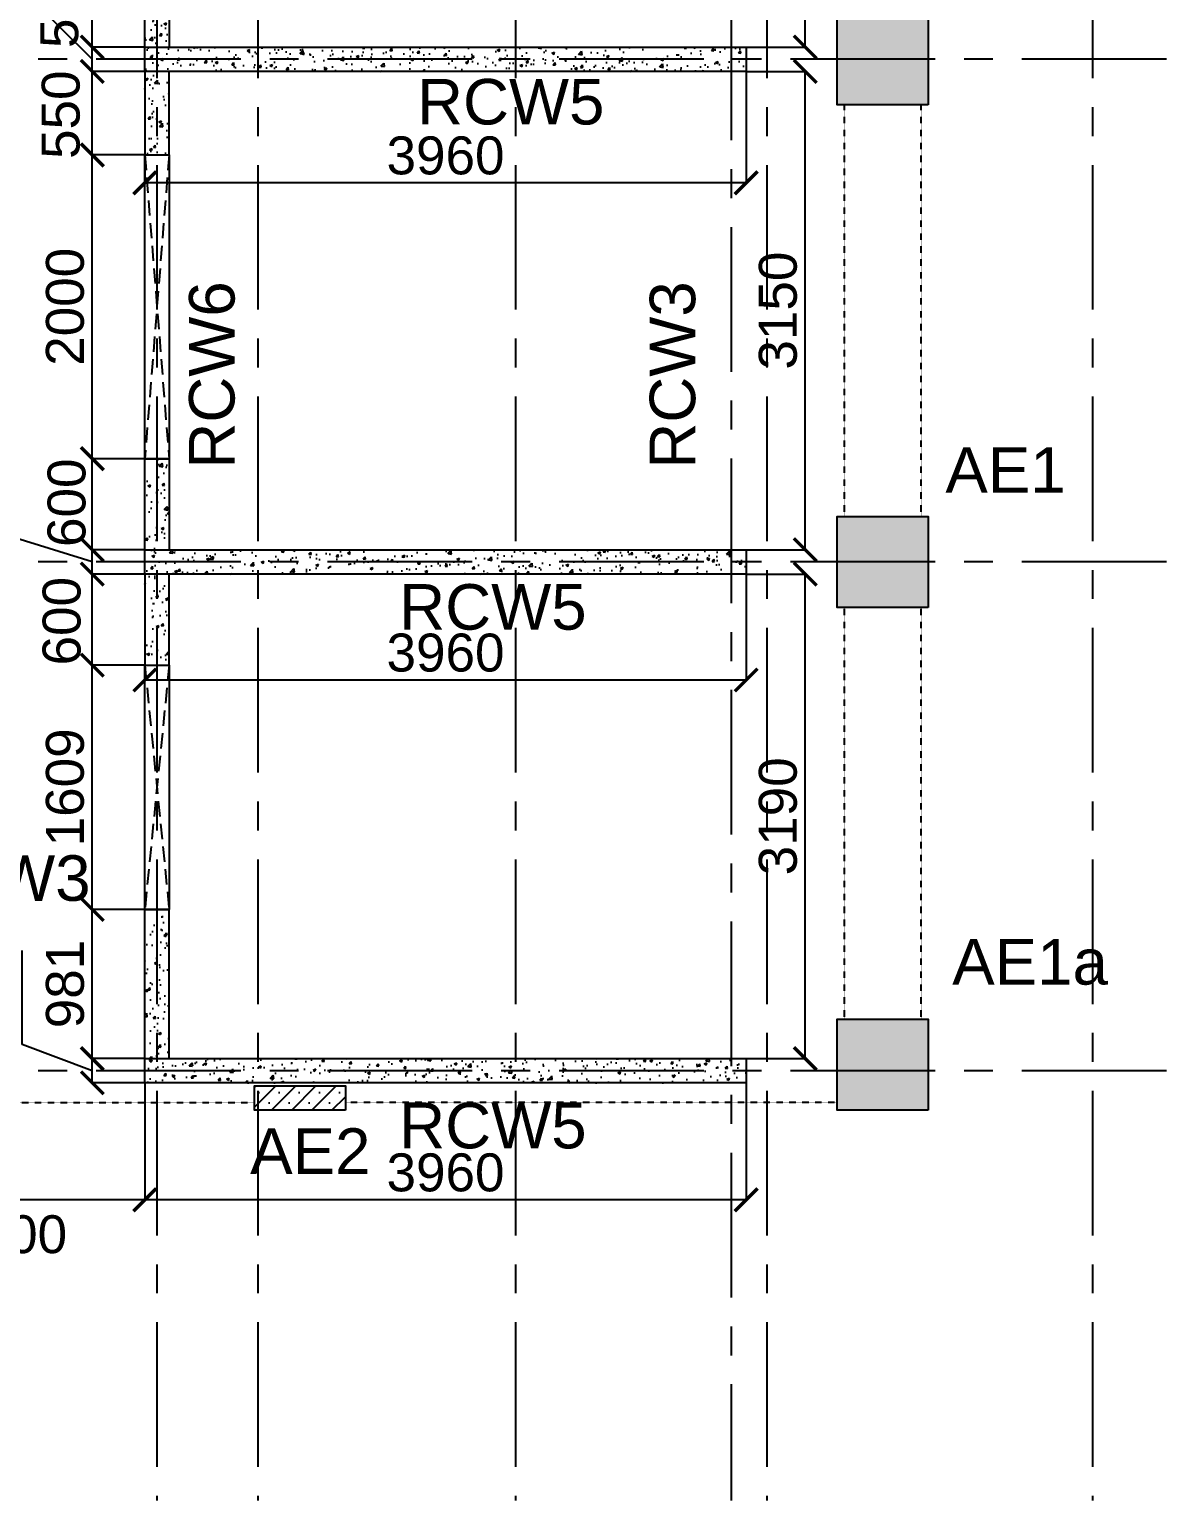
# Model space of a CAD drawing. Header units: inches. Extents: x 207135 to 337634, y -175669 to -89669.
# Drawn here: x 293026 to 300514, y -126523 to -116836 of the extents above; entities that cross this region are included whole.
import ezdxf

# ---------------------------------------------------------------- set-up
doc = ezdxf.new("R2010")
doc.units = ezdxf.units.IN
doc.header["$MEASUREMENT"] = 0
for name, pattern in [('CENTER', [50.8, 31.75, -6.35, 6.35, -6.35]), ('DASHED2', [9.525, 6.35, -3.175]), ('Hidden', [3, 2, -1])]:
    doc.linetypes.add(name, pattern=pattern)
for name, color, linetype in [('160 R.C. WALL HAT', 8, 'Continuous'), ('160 R.C.WALL', 6, 'Continuous'), ('160 WALL  OPENING LINE', 1, 'Continuous'), ('160 WALL OPEING', 1, 'Continuous'), ('AR-Column', 40, 'Continuous'), ('AR-Hidden', 251, 'DASHED2'), ('DIM', 251, 'Continuous'), ('GRID', 8, 'CENTER'), ('NON S.WALL HATCH', 8, 'Continuous'), ('SHEAR WALL', 6, 'Continuous'), ('SHEAR WALL NAME', 3, 'Continuous'), ('TEXT-1', 3, 'Continuous')]:
    doc.layers.add(name, color=color, linetype=linetype)
doc.styles.add('T200', font='sanss___.ttf', dxfattribs={"height": 250})
doc.styles.add('T300', font='sanss___.ttf', dxfattribs={"height": 350})
doc.dimstyles.new('T 200', dxfattribs={"dimtxt": 250, "dimasz": 150, "dimexe": 1, "dimexo": 0, "dimgap": 50, "dimtad": 1, "dimdec": 0, "dimdsep": 46, "dimtxsty": 'T200', "dimblk": 'ARCHTICK', "dimcen": 2.5, "dimdle": 1, "dimclrd": 5, "dimclre": 253, "dimclrt": 1, "dimadec": 0, "dimazin": 0, "dimtfac": 1, "dimtdec": 0, "dimtmove": 2, "dimatfit": 3, "dimfxl": 0, "dimarcsym": 0})
pattern_1 = [(45, (-132245.64, 74440.45), (-66.29126, 66.29126), []), (45, (-132179.35, 74440.45), (-66.29126, 66.29126), [0, -93.75])]
pattern_2 = [(50, (2124542.95, 287067.85), (179.315046, -15.688034), [18.75, -206.25]), (355, (2124542.95, 287067.85), (-34.687833, 188.048033), [15, -165]), (100.451444, (2124557.9, 287066.54), (144.627212, 172.359998), [15.935048, -175.285528]), (46.1842, (2124542.95, 287117.85), (266.810333, -41.37982), [28.125, -309.375]), (96.635635, (2124565.19, 287114.4), (233.665486, 243.52965), [23.902586, -262.92844]), (351.184164, (2124542.95, 287117.85), (233.665486, 243.52965), [22.5, -247.5]), (21, (2124567.95, 287105.35), (149.226763, -100.654723), [18.75, -206.25]), (326, (2124567.95, 287105.35), (60.828833, 181.287511), [15, -165]), (71.451445, (2124580.39, 287096.96), (210.055594, 80.632788), [15.935047, -175.285528]), (37.5, (2124542.95, 287067.85), (3.0399638, 83.2234635), [0, -163, 0, -167.5, 0, -165.625]), (7.5, (2124542.95, 287067.85), (65.7673844, 98.602928), [0, -95.5, 0, -159.25, 0, -63.125]), (327.5, (2124487.2, 287067.85), (133.455609, -5.638718), [0, -62.5, 0, -195, 0, -258.75]), (317.5, (2124462.2, 287067.85), (145.796542, 25.0262456), [0, -81.25, 0, -129.5, 0, -183.75])]

# ---------------------------------------------------------------- blocks, each defined once
blk = doc.blocks.new('_ARCHTICK')
at = {"color": 0, "linetype": 'ByBlock', "const_width": 0.15}
blk.add_lwpolyline([(-0.5, -0.5), (0.5, 0.5)], dxfattribs=at)
blk = doc.blocks.new('*D492')
at = {"layer": 'Defpoints', "color": 0}
for p in [(297746, -120422.5, 14.7), (298134.8, -120422.5), (297746, -123612.5, 14.7)]:
    blk.add_point(p, dxfattribs=at)
at = {"layer": 'DIM', "color": 253, "lineweight": -2}
for p, q in [((297746, -120422.5), (298135.8, -120422.5)), ((297746, -123612.5), (298135.8, -123612.5))]:
    blk.add_line(p, q, dxfattribs=at)
at = {"layer": 'DIM', "color": 5, "lineweight": -2}
blk.add_line((298134.8, -123613.5), (298134.8, -120421.5), dxfattribs=at)
at = {"layer": 'DIM', "color": 5, "lineweight": -2, "xscale": 150, "yscale": 150, "zscale": 150}
for p, rotation in [((298134.8, -120422.5), 90), ((298134.8, -123612.5), 270)]:
    blk.add_blockref('_ARCHTICK', p, dxfattribs=dict(at, rotation=rotation))
at = {"layer": 'DIM', "color": 1, "insert": (297955.8, -122017.5), "char_height": 250, "attachment_point": 5, "rotation": 90, "style": 'T200'}
blk.add_mtext('3190', dxfattribs=at)
blk = doc.blocks.new('*D493')
at = {"layer": 'Defpoints', "color": 0}
for p in [(297746, -117112.5, 14.7), (298134.8, -117112.5), (297746, -120262.5, 14.7)]:
    blk.add_point(p, dxfattribs=at)
at = {"layer": 'DIM', "color": 253, "lineweight": -2}
for p, q in [((297746, -117112.5), (298135.8, -117112.5)), ((297746, -120262.5), (298135.8, -120262.5))]:
    blk.add_line(p, q, dxfattribs=at)
at = {"layer": 'DIM', "color": 5, "lineweight": -2}
blk.add_line((298134.8, -120263.5), (298134.8, -117111.5), dxfattribs=at)
at = {"layer": 'DIM', "color": 5, "lineweight": -2, "xscale": 150, "yscale": 150, "zscale": 150}
for p, rotation in [((298134.8, -117112.5), 90), ((298134.8, -120262.5), 270)]:
    blk.add_blockref('_ARCHTICK', p, dxfattribs=dict(at, rotation=rotation))
at = {"layer": 'DIM', "color": 1, "insert": (297955.8, -118687.5), "char_height": 250, "attachment_point": 5, "rotation": 90, "style": 'T200'}
blk.add_mtext('3150', dxfattribs=at)
blk = doc.blocks.new('*D494')
at = {"layer": 'Defpoints', "color": 0}
for p in [(297746, -113802.5, 14.7), (298134.8, -113802.5), (297746, -116952.5, 14.7)]:
    blk.add_point(p, dxfattribs=at)
at = {"layer": 'DIM', "color": 253, "lineweight": -2}
for p, q in [((297746, -113802.5), (298135.8, -113802.5)), ((297746, -116952.5), (298135.8, -116952.5))]:
    blk.add_line(p, q, dxfattribs=at)
at = {"layer": 'DIM', "color": 5, "lineweight": -2}
blk.add_line((298134.8, -116953.5), (298134.8, -113801.5), dxfattribs=at)
at = {"layer": 'DIM', "color": 5, "lineweight": -2, "xscale": 150, "yscale": 150, "zscale": 150}
for p, rotation in [((298134.8, -113802.5), 90), ((298134.8, -116952.5), 270)]:
    blk.add_blockref('_ARCHTICK', p, dxfattribs=dict(at, rotation=rotation))
at = {"layer": 'DIM', "color": 1, "insert": (297955.8, -115377.5), "char_height": 250, "attachment_point": 5, "rotation": 90, "style": 'T200'}
blk.add_mtext('3150', dxfattribs=at)
blk = doc.blocks.new('*D497')
at = {"layer": 'Defpoints', "color": 0}
for p in [(293786, -123772.5, 14.7), (297746, -123772.5, 14.7), (293786, -124542.6)]:
    blk.add_point(p, dxfattribs=at)
at = {"layer": 'DIM', "color": 253, "lineweight": -2}
for p, q in [((293786, -123772.5), (293786, -124543.6)), ((297746, -123772.5), (297746, -124543.6))]:
    blk.add_line(p, q, dxfattribs=at)
at = {"layer": 'DIM', "color": 5, "lineweight": -2}
blk.add_line((297747, -124542.6), (293785, -124542.6), dxfattribs=at)
at = {"layer": 'DIM', "color": 5, "lineweight": -2, "xscale": 150, "yscale": 150, "zscale": 150, "rotation": 180}
blk.add_blockref('_ARCHTICK', (293786, -124542.6), dxfattribs=at)
at = {"layer": 'DIM', "color": 5, "lineweight": -2, "xscale": 150, "yscale": 150, "zscale": 150}
blk.add_blockref('_ARCHTICK', (297746, -124542.6), dxfattribs=at)
at = {"layer": 'DIM', "color": 1, "insert": (295766, -124363.6), "char_height": 250, "attachment_point": 5, "style": 'T200'}
blk.add_mtext('3960', dxfattribs=at)
blk = doc.blocks.new('*D498')
at = {"layer": 'Defpoints', "color": 0}
for p in [(291986, -123772.5, 14.7), (293786, -123772.5, 14.7), (291986, -124542.6)]:
    blk.add_point(p, dxfattribs=at)
at = {"layer": 'DIM', "color": 253, "lineweight": -2}
for p, q in [((291986, -123772.5), (291986, -124543.6)), ((293786, -123772.5), (293786, -124543.6))]:
    blk.add_line(p, q, dxfattribs=at)
at = {"layer": 'DIM', "color": 5, "lineweight": -2}
blk.add_line((293787, -124542.6), (291985, -124542.6), dxfattribs=at)
at = {"layer": 'DIM', "color": 5, "lineweight": -2, "xscale": 150, "yscale": 150, "zscale": 150, "rotation": 180}
blk.add_blockref('_ARCHTICK', (291986, -124542.6), dxfattribs=at)
at = {"layer": 'DIM', "color": 5, "lineweight": -2, "xscale": 150, "yscale": 150, "zscale": 150}
blk.add_blockref('_ARCHTICK', (293786, -124542.6), dxfattribs=at)
at = {"layer": 'DIM', "color": 1, "insert": (292886, -124770.8), "char_height": 250, "attachment_point": 5, "style": 'T200'}
blk.add_mtext('1800', dxfattribs=at)
blk = doc.blocks.new('*D500')
at = {"layer": 'Defpoints', "color": 0}
for p in [(293440.4, -123612.5), (293786, -123612.5, 14.7), (293786, -123772.5, 14.7)]:
    blk.add_point(p, dxfattribs=at)
at = {"layer": 'DIM', "color": 5, "lineweight": -2}
for p, q in [((292978.1, -123520.6), (292978.1, -122900.4)), ((293440.4, -123692.5), (292978.1, -123520.6)), ((293440.4, -123773.5), (293440.4, -123611.5))]:
    blk.add_line(p, q, dxfattribs=at)
at = {"layer": 'DIM', "color": 253, "lineweight": -2}
for p, q in [((293786, -123612.5), (293439.4, -123612.5)), ((293786, -123772.5), (293439.4, -123772.5))]:
    blk.add_line(p, q, dxfattribs=at)
at = {"layer": 'DIM', "color": 5, "lineweight": -2, "xscale": 150, "yscale": 150, "zscale": 150}
for p, rotation in [((293440.4, -123612.5), 90), ((293440.4, -123772.5), 270)]:
    blk.add_blockref('_ARCHTICK', p, dxfattribs=dict(at, rotation=rotation))
at = {"layer": 'DIM', "color": 1, "insert": (292799.1, -123210.5), "char_height": 250, "attachment_point": 5, "rotation": 90, "style": 'T200'}
blk.add_mtext('160', dxfattribs=at)
blk = doc.blocks.new('*D501')
at = {"layer": 'Defpoints', "color": 0}
for p in [(293440.4, -122631.1), (293786, -122631.1, 14.7), (293786, -123612.5, 14.7)]:
    blk.add_point(p, dxfattribs=at)
at = {"layer": 'DIM', "color": 253, "lineweight": -2}
for p, q in [((293786, -122631.1), (293439.4, -122631.1)), ((293786, -123612.5), (293439.4, -123612.5))]:
    blk.add_line(p, q, dxfattribs=at)
at = {"layer": 'DIM', "color": 5, "lineweight": -2}
blk.add_line((293440.4, -123613.5), (293440.4, -122630.1), dxfattribs=at)
at = {"layer": 'DIM', "color": 5, "lineweight": -2, "xscale": 150, "yscale": 150, "zscale": 150}
for p, rotation in [((293440.4, -122631.1), 90), ((293440.4, -123612.5), 270)]:
    blk.add_blockref('_ARCHTICK', p, dxfattribs=dict(at, rotation=rotation))
at = {"layer": 'DIM', "color": 1, "insert": (293261.6, -123121.8), "char_height": 250, "attachment_point": 5, "rotation": 90, "style": 'T200'}
blk.add_mtext('981', dxfattribs=at)
blk = doc.blocks.new('*D502')
at = {"layer": 'Defpoints', "color": 0}
for p in [(293440.4, -121022.5), (293786, -121022.5, 14.7), (293786, -122631.1, 14.7)]:
    blk.add_point(p, dxfattribs=at)
at = {"layer": 'DIM', "color": 253, "lineweight": -2}
for p, q in [((293786, -121022.5), (293439.4, -121022.5)), ((293786, -122631.1), (293439.4, -122631.1))]:
    blk.add_line(p, q, dxfattribs=at)
at = {"layer": 'DIM', "color": 5, "lineweight": -2}
blk.add_line((293440.4, -122632.1), (293440.4, -121021.5), dxfattribs=at)
at = {"layer": 'DIM', "color": 5, "lineweight": -2, "xscale": 150, "yscale": 150, "zscale": 150}
for p, rotation in [((293440.4, -121022.5), 90), ((293440.4, -122631.1), 270)]:
    blk.add_blockref('_ARCHTICK', p, dxfattribs=dict(at, rotation=rotation))
at = {"layer": 'DIM', "color": 1, "insert": (293261.4, -121826.8), "char_height": 250, "attachment_point": 5, "rotation": 90, "style": 'T200'}
blk.add_mtext('1609', dxfattribs=at)
blk = doc.blocks.new('*D503')
at = {"layer": 'Defpoints', "color": 0}
for p in [(293440.4, -120422.5), (293786, -120422.5, 14.7), (293786, -121022.5, 14.7)]:
    blk.add_point(p, dxfattribs=at)
at = {"layer": 'DIM', "color": 253, "lineweight": -2}
for p, q in [((293786, -120422.5), (293439.4, -120422.5)), ((293786, -121022.5), (293439.4, -121022.5))]:
    blk.add_line(p, q, dxfattribs=at)
at = {"layer": 'DIM', "color": 5, "lineweight": -2}
blk.add_line((293440.4, -121023.5), (293440.4, -120421.5), dxfattribs=at)
at = {"layer": 'DIM', "color": 5, "lineweight": -2, "xscale": 150, "yscale": 150, "zscale": 150}
for p, rotation in [((293440.4, -120422.5), 90), ((293440.4, -121022.5), 270)]:
    blk.add_blockref('_ARCHTICK', p, dxfattribs=dict(at, rotation=rotation))
at = {"layer": 'DIM', "color": 1, "insert": (293239.6, -120732.5), "char_height": 250, "attachment_point": 5, "rotation": 90, "style": 'T200'}
blk.add_mtext('600', dxfattribs=at)
blk = doc.blocks.new('*D504')
at = {"layer": 'Defpoints', "color": 0}
for p in [(293440.4, -120262.5), (293786, -120262.5, 14.7), (293786, -120422.5, 14.7)]:
    blk.add_point(p, dxfattribs=at)
at = {"layer": 'DIM', "color": 5, "lineweight": -2}
for p, q in [((292935.9, -120186.2), (292935.9, -119566)), ((293440.4, -120342.5), (292935.9, -120186.2)), ((293440.4, -120423.5), (293440.4, -120261.5))]:
    blk.add_line(p, q, dxfattribs=at)
at = {"layer": 'DIM', "color": 253, "lineweight": -2}
for p, q in [((293786, -120262.5), (293439.4, -120262.5)), ((293786, -120422.5), (293439.4, -120422.5))]:
    blk.add_line(p, q, dxfattribs=at)
at = {"layer": 'DIM', "color": 5, "lineweight": -2, "xscale": 150, "yscale": 150, "zscale": 150}
for p, rotation in [((293440.4, -120262.5), 90), ((293440.4, -120422.5), 270)]:
    blk.add_blockref('_ARCHTICK', p, dxfattribs=dict(at, rotation=rotation))
at = {"layer": 'DIM', "color": 1, "insert": (292757, -119876.1), "char_height": 250, "attachment_point": 5, "rotation": 90, "style": 'T200'}
blk.add_mtext('160', dxfattribs=at)
blk = doc.blocks.new('*D505')
at = {"layer": 'Defpoints', "color": 0}
for p in [(293440.4, -119662.5), (293786, -119662.5, 14.7), (293786, -120262.5, 14.7)]:
    blk.add_point(p, dxfattribs=at)
at = {"layer": 'DIM', "color": 253, "lineweight": -2}
for p, q in [((293786, -119662.5), (293439.4, -119662.5)), ((293786, -120262.5), (293439.4, -120262.5))]:
    blk.add_line(p, q, dxfattribs=at)
at = {"layer": 'DIM', "color": 5, "lineweight": -2}
blk.add_line((293440.4, -120263.5), (293440.4, -119661.5), dxfattribs=at)
at = {"layer": 'DIM', "color": 5, "lineweight": -2, "xscale": 150, "yscale": 150, "zscale": 150}
for p, rotation in [((293440.4, -119662.5), 90), ((293440.4, -120262.5), 270)]:
    blk.add_blockref('_ARCHTICK', p, dxfattribs=dict(at, rotation=rotation))
at = {"layer": 'DIM', "color": 1, "insert": (293272.2, -119952.5), "char_height": 250, "attachment_point": 5, "rotation": 90, "style": 'T200'}
blk.add_mtext('600', dxfattribs=at)
blk = doc.blocks.new('*D506')
at = {"layer": 'Defpoints', "color": 0}
for p in [(293440.4, -117662.5), (293786, -117662.5, 14.7), (293786, -119662.5, 14.7)]:
    blk.add_point(p, dxfattribs=at)
at = {"layer": 'DIM', "color": 253, "lineweight": -2}
for p, q in [((293786, -117662.5), (293439.4, -117662.5)), ((293786, -119662.5), (293439.4, -119662.5))]:
    blk.add_line(p, q, dxfattribs=at)
at = {"layer": 'DIM', "color": 5, "lineweight": -2}
blk.add_line((293440.4, -119663.5), (293440.4, -117661.5), dxfattribs=at)
at = {"layer": 'DIM', "color": 5, "lineweight": -2, "xscale": 150, "yscale": 150, "zscale": 150}
for p, rotation in [((293440.4, -117662.5), 90), ((293440.4, -119662.5), 270)]:
    blk.add_blockref('_ARCHTICK', p, dxfattribs=dict(at, rotation=rotation))
at = {"layer": 'DIM', "color": 1, "insert": (293261.6, -118662.5), "char_height": 250, "attachment_point": 5, "rotation": 90, "style": 'T200'}
blk.add_mtext('2000', dxfattribs=at)
blk = doc.blocks.new('*D507')
at = {"layer": 'Defpoints', "color": 0}
for p in [(293440.4, -117112.5), (293786, -117112.5, 14.7), (293786, -117662.5, 14.7)]:
    blk.add_point(p, dxfattribs=at)
at = {"layer": 'DIM', "color": 253, "lineweight": -2}
for p, q in [((293786, -117112.5), (293439.4, -117112.5)), ((293786, -117662.5), (293439.4, -117662.5))]:
    blk.add_line(p, q, dxfattribs=at)
at = {"layer": 'DIM', "color": 5, "lineweight": -2}
blk.add_line((293440.4, -117663.5), (293440.4, -117111.5), dxfattribs=at)
at = {"layer": 'DIM', "color": 5, "lineweight": -2, "xscale": 150, "yscale": 150, "zscale": 150}
for p, rotation in [((293440.4, -117112.5), 90), ((293440.4, -117662.5), 270)]:
    blk.add_blockref('_ARCHTICK', p, dxfattribs=dict(at, rotation=rotation))
at = {"layer": 'DIM', "color": 1, "insert": (293233.7, -117397.5), "char_height": 250, "attachment_point": 5, "rotation": 90, "style": 'T200'}
blk.add_mtext('550', dxfattribs=at)
blk = doc.blocks.new('*D508')
at = {"layer": 'Defpoints', "color": 0}
for p in [(293440.4, -116952.5), (293786, -116952.5, 14.7), (293786, -117112.5, 14.7)]:
    blk.add_point(p, dxfattribs=at)
at = {"layer": 'DIM', "color": 5, "lineweight": -2}
for p, q in [((292968.1, -116565.4), (292968.1, -115945.2)), ((293440.4, -117032.5), (292968.1, -116565.4)), ((293440.4, -117113.5), (293440.4, -116951.5))]:
    blk.add_line(p, q, dxfattribs=at)
at = {"layer": 'DIM', "color": 253, "lineweight": -2}
for p, q in [((293786, -116952.5), (293439.4, -116952.5)), ((293786, -117112.5), (293439.4, -117112.5))]:
    blk.add_line(p, q, dxfattribs=at)
at = {"layer": 'DIM', "color": 5, "lineweight": -2, "xscale": 150, "yscale": 150, "zscale": 150}
for p, rotation in [((293440.4, -116952.5), 90), ((293440.4, -117112.5), 270)]:
    blk.add_blockref('_ARCHTICK', p, dxfattribs=dict(at, rotation=rotation))
at = {"layer": 'DIM', "color": 1, "insert": (292789.2, -116255.3), "char_height": 250, "attachment_point": 5, "rotation": 90, "style": 'T200'}
blk.add_mtext('160', dxfattribs=at)
blk = doc.blocks.new('*D509')
at = {"layer": 'Defpoints', "color": 0}
for p in [(293440.4, -116402.5), (293786, -116402.5, 14.7), (293786, -116952.5, 14.7)]:
    blk.add_point(p, dxfattribs=at)
at = {"layer": 'DIM', "color": 253, "lineweight": -2}
for p, q in [((293786, -116402.5), (293439.4, -116402.5)), ((293786, -116952.5), (293439.4, -116952.5))]:
    blk.add_line(p, q, dxfattribs=at)
at = {"layer": 'DIM', "color": 5, "lineweight": -2}
blk.add_line((293440.4, -116953.5), (293440.4, -116401.5), dxfattribs=at)
at = {"layer": 'DIM', "color": 5, "lineweight": -2, "xscale": 150, "yscale": 150, "zscale": 150}
for p, rotation in [((293440.4, -116402.5), 90), ((293440.4, -116952.5), 270)]:
    blk.add_blockref('_ARCHTICK', p, dxfattribs=dict(at, rotation=rotation))
at = {"layer": 'DIM', "color": 1, "insert": (293224.4, -116667.5), "char_height": 250, "attachment_point": 5, "rotation": 90, "style": 'T200'}
blk.add_mtext('550', dxfattribs=at)
blk = doc.blocks.new('*D579')
at = {"layer": 'Defpoints', "color": 0}
for p in [(293786, -120422.5, 14.7), (297746, -120422.5, 14.7), (293786, -121119.9)]:
    blk.add_point(p, dxfattribs=at)
at = {"layer": 'DIM', "color": 253, "lineweight": -2}
for p, q in [((293786, -120422.5), (293786, -121120.9)), ((297746, -120422.5), (297746, -121120.9))]:
    blk.add_line(p, q, dxfattribs=at)
at = {"layer": 'DIM', "color": 5, "lineweight": -2}
blk.add_line((297747, -121119.9), (293785, -121119.9), dxfattribs=at)
at = {"layer": 'DIM', "color": 5, "lineweight": -2, "xscale": 150, "yscale": 150, "zscale": 150, "rotation": 180}
blk.add_blockref('_ARCHTICK', (293786, -121119.9), dxfattribs=at)
at = {"layer": 'DIM', "color": 5, "lineweight": -2, "xscale": 150, "yscale": 150, "zscale": 150}
blk.add_blockref('_ARCHTICK', (297746, -121119.9), dxfattribs=at)
at = {"layer": 'DIM', "color": 1, "insert": (295766, -120940.9), "char_height": 250, "attachment_point": 5, "style": 'T200'}
blk.add_mtext('3960', dxfattribs=at)
blk = doc.blocks.new('*D580')
at = {"layer": 'Defpoints', "color": 0}
for p in [(293786, -117112.5, 14.7), (297746, -117112.5, 14.7), (293786, -117846.3)]:
    blk.add_point(p, dxfattribs=at)
at = {"layer": 'DIM', "color": 253, "lineweight": -2}
for p, q in [((293786, -117112.5), (293786, -117847.3)), ((297746, -117112.5), (297746, -117847.3))]:
    blk.add_line(p, q, dxfattribs=at)
at = {"layer": 'DIM', "color": 5, "lineweight": -2}
blk.add_line((297747, -117846.3), (293785, -117846.3), dxfattribs=at)
at = {"layer": 'DIM', "color": 5, "lineweight": -2, "xscale": 150, "yscale": 150, "zscale": 150, "rotation": 180}
blk.add_blockref('_ARCHTICK', (293786, -117846.3), dxfattribs=at)
at = {"layer": 'DIM', "color": 5, "lineweight": -2, "xscale": 150, "yscale": 150, "zscale": 150}
blk.add_blockref('_ARCHTICK', (297746, -117846.3), dxfattribs=at)
at = {"layer": 'DIM', "color": 1, "insert": (295766, -117667.3), "char_height": 250, "attachment_point": 5, "style": 'T200'}
blk.add_mtext('3960', dxfattribs=at)
blk = doc.blocks.new('A$C02A55DAE')
at = {"layer": 'NON S.WALL HATCH'}
h = blk.add_hatch(dxfattribs=at)
h.set_pattern_fill('SACNCR', color=256, scale=1000)
h.set_pattern_definition(pattern_1)
h.paths.add_polyline_path([(80132.3, -21790), (79532.3, -21790), (79532.3, -21190), (80132.3, -21190)])
h.paths.add_polyline_path([(80132.3, -18480), (79532.3, -18480), (79532.3, -17880), (80132.3, -17880)])
h.paths.add_polyline_path([(80132.3, -15170), (79532.3, -15170), (79532.3, -14570), (80132.3, -14570)])
h.paths.add_polyline_path([(80132.3, -11940), (79532.3, -11940), (79532.3, -11680), (80132.3, -11680)])
h = blk.add_hatch(dxfattribs=at)
h.set_pattern_fill('SACNCR', color=256, scale=1000)
h.set_pattern_definition(pattern_1)
h.paths.add_polyline_path([(76294.8, -21790), (75694.8, -21790), (75694.8, -21630), (76294.8, -21630)])
h.paths.add_polyline_path([(72457.3, -21790), (71857.3, -21790), (71857.3, -21630), (72457.3, -21630)])
at = {"layer": 'AR-Column', "color": 4, "elevation": -29.5}
for points in [[(80132.3, -15170), (79532.3, -15170), (79532.3, -14570), (80132.3, -14570)], [(80132.3, -18480), (79532.3, -18480), (79532.3, -17880), (80132.3, -17880)], [(80132.3, -21790), (79532.3, -21790), (79532.3, -21190), (80132.3, -21190)], [(76294.8, -21790), (75694.8, -21790), (75694.8, -21630), (76294.8, -21630)]]:
    blk.add_lwpolyline(points, close=True, dxfattribs=at)
at = {"layer": 'AR-Hidden', "ltscale": 0.009}
for p, q in [((79579.8, -17880, -29.5), (79579.8, -15170, -29.5)), ((80084.9, -17880, -29.5), (80084.9, -15170, -29.5)), ((79579.8, -21190, -29.5), (79579.8, -18480, -29.5)), ((80084.9, -21190, -29.5), (80084.9, -18480, -29.5)), ((72457.3, -21740, -29.5), (75694.8, -21740, -29.5)), ((79532.3, -21740, -29.5), (76294.8, -21740, -29.5))]:
    blk.add_line(p, q, dxfattribs=at)

msp = doc.modelspace()

# ---------------------------------------------------------------- hatches: boundary and pattern name
at = {"layer": '160 R.C. WALL HAT'}
h = msp.add_hatch(dxfattribs=at)
h.set_pattern_fill('AR-CONC', color=256, scale=25)
h.set_pattern_definition(pattern_2)
h.paths.add_polyline_path([(293946, -116402.5), (293786, -116402.5), (293786, -116952.5), (293946, -116952.5)])
h = msp.add_hatch(dxfattribs=at)
h.set_pattern_fill('AR-CONC', color=256, scale=25)
h.set_pattern_definition([(50, (2123657.95, 276077.85), (179.315046, -15.688034), [18.75, -206.25]), (355, (2123657.95, 276077.85), (-34.687833, 188.048033), [15, -165]), (100.451444, (2123672.9, 276076.54), (144.627212, 172.359998), [15.935048, -175.285528]), (46.1842, (2123657.95, 276127.85), (266.810333, -41.37982), [28.125, -309.375]), (96.635635, (2123680.19, 276124.4), (233.665486, 243.52965), [23.902586, -262.92844]), (351.184164, (2123657.95, 276127.85), (233.665486, 243.52965), [22.5, -247.5]), (21, (2123682.95, 276115.35), (149.226763, -100.654723), [18.75, -206.25]), (326, (2123682.95, 276115.35), (60.828833, 181.287511), [15, -165]), (71.451445, (2123695.39, 276106.96), (210.055594, 80.632788), [15.935047, -175.285528]), (37.5, (2123657.95, 276077.85), (3.0399638, 83.2234635), [0, -163, 0, -167.5, 0, -165.625]), (7.5, (2123657.95, 276077.85), (65.7673844, 98.602928), [0, -95.5, 0, -159.25, 0, -63.125]), (327.5, (2123602.2, 276077.85), (133.455609, -5.638718), [0, -62.5, 0, -195, 0, -258.75]), (317.5, (2123577.2, 276077.85), (145.796542, 25.0262456), [0, -81.25, 0, -129.5, 0, -183.75])])
h.paths.add_polyline_path([(293786, -117112.5), (293786, -116952.5), (297746, -116952.5), (297746, -117112.5)])
h = msp.add_hatch(dxfattribs=at)
h.set_pattern_fill('AR-CONC', color=256, scale=25)
h.set_pattern_definition(pattern_2)
h.paths.add_polyline_path([(293946, -117662.5), (293786, -117662.5), (293786, -117112.5), (293946, -117112.5)])
h = msp.add_hatch(dxfattribs=at)
h.set_pattern_fill('AR-CONC', color=256, scale=25)
h.set_pattern_definition(pattern_2)
h.paths.add_polyline_path([(293786, -119662.5), (293946, -119662.5), (293946, -120262.5), (293786, -120262.5)])
h = msp.add_hatch(dxfattribs=at)
h.set_pattern_fill('AR-CONC', color=256, scale=25)
h.set_pattern_definition(pattern_2)
h.paths.add_polyline_path([(297746, -120262.5), (297746, -120422.5), (293786, -120422.5), (293786, -120262.5)])
h = msp.add_hatch(dxfattribs=at)
h.set_pattern_fill('AR-CONC', color=256, scale=25)
h.set_pattern_definition(pattern_2)
h.paths.add_polyline_path([(293946, -121022.5), (293786, -121022.5), (293786, -120422.5), (293946, -120422.5)])
h = msp.add_hatch(dxfattribs=at)
h.set_pattern_fill('AR-CONC', color=256, scale=25)
h.set_pattern_definition(pattern_2)
h.paths.add_polyline_path([(293786, -122631.1), (293946, -122631.1), (293946, -123612.5), (293786, -123612.5)])
h = msp.add_hatch(dxfattribs=at)
h.set_pattern_fill('AR-CONC', color=256, scale=25)
h.set_pattern_definition(pattern_2)
h.paths.add_polyline_path([(293786, -123772.5), (293786, -123612.5), (297746, -123612.5), (297746, -123772.5)])

# ---------------------------------------------------------------- linework, layer by layer
at = {"layer": '160 R.C.WALL'}
msp.add_line((293786, -122631.1, 14.7), (293946, -122631.1, 14.7), dxfattribs=at)
at = {"layer": '160 R.C.WALL', "elevation": 14.7}
for points in [[(293786, -116952.5), (293786, -116402.5), (293946, -116402.5), (293946, -116952.5)], [(293786, -117112.5), (293786, -117662.5), (293946, -117662.5), (293946, -117112.5)], [(293786, -120262.5), (293786, -119662.5), (293946, -119662.5), (293946, -120262.5)], [(293786, -120422.5), (293786, -121022.5), (293946, -121022.5), (293946, -120422.5)]]:
    msp.add_lwpolyline(points, dxfattribs=at)
for points in [[(293786, -117112.5), (293786, -116952.5), (297746, -116952.5), (297746, -117112.5)], [(293786, -120422.5), (293786, -120262.5), (297746, -120262.5), (297746, -120422.5)]]:
    msp.add_lwpolyline(points, close=True, dxfattribs=at)
at = {"layer": '160 WALL  OPENING LINE', "elevation": 14.7}
for points in [[(293946, -119662.5), (293786, -119662.5), (293786, -117662.5), (293946, -117662.5)], [(293946, -122631.1), (293786, -122631.1), (293786, -121022.5), (293946, -121022.5)]]:
    msp.add_lwpolyline(points, close=True, dxfattribs=at)
at = {"layer": '160 WALL OPEING', "linetype": 'Hidden', "ltscale": 50}
for p, q in [((293946, -117662.5, 14.7), (293786, -119662.5, 14.7)), ((293786, -117662.5, 14.7), (293946, -119662.5, 14.7)), ((293946, -121022.5, 14.7), (293786, -122631.1, 14.7)), ((293786, -121022.5, 14.7), (293946, -122631.1, 14.7))]:
    msp.add_line(p, q, dxfattribs=at)
at = {"layer": 'GRID', "ltscale": 30}
for p, q in [((293866, -94868.8, 14.7), (293866, -126522.9, 14.7)), ((294531, -94868.8, 14.7), (294531, -126522.9, 14.7)), ((296226, -94868.8, 14.7), (296226, -126522.9, 14.7)), ((297881, -94868.8, 14.7), (297881, -126522.9, 14.7)), ((300026, -94868.8, 14.7), (300026, -126522.9, 14.7)), ((297646, -95277.2, 14.7), (297646, -126522.9, 14.7)), ((300513.9, -117032.5, 14.7), (213696.9, -117032.5, 14.7)), ((300513.9, -120342.5, 14.7), (213696.9, -120342.5, 14.7)), ((300513.9, -123692.5, 14.7), (213696.9, -123692.5, 14.7))]:
    msp.add_line(p, q, dxfattribs=at)
at = {"layer": 'SHEAR WALL'}
for p, q in [((293786, -123612.5, 14.7), (293786, -122631.1, 14.7)), ((293946, -123612.5, 14.7), (293946, -122631.1, 14.7))]:
    msp.add_line(p, q, dxfattribs=at)
at = {"layer": 'SHEAR WALL', "elevation": 14.7}
msp.add_lwpolyline([(293786, -123772.5), (293786, -123612.5), (297746, -123612.5), (297746, -123772.5)], close=True, dxfattribs=at)

# ---------------------------------------------------------------- block references
at = {"layer": 'DIM', "color": 1}
msp.add_blockref('A$C02A55DAE', (218812.4, -102162.5, 14.7), dxfattribs=at)

# ---------------------------------------------------------------- texts
at = {"layer": 'SHEAR WALL NAME', "ltscale": 7, "style": 'T300'}
for s, p in [('RCW5', (295578.6, -117462)), ('RCW5', (295461.4, -120788.5)), ('RCW3', (292195.2, -122574)), ('RCW5', (295461.4, -124203.8))]:
    msp.add_text(s, height=300, dxfattribs=at).set_placement(p)
for s, p in [('RCW6', (294377.2, -119728.3)), ('RCW3', (297410.5, -119728.3))]:
    msp.add_text(s, height=300, rotation=90, dxfattribs=at).set_placement(p)
at = {"layer": 'TEXT-1', "color": 4, "style": 'T300'}
for s, p in [('AE1', (299057.4, -119887)), ('AE1a', (299102.5, -123125.5)), ('AE2', (294479.8, -124371.6))]:
    msp.add_text(s, height=300, dxfattribs=at).set_placement(p)

# ---------------------------------------------------------------- dimensions: what is measured, and where the dimension line sits
at = {"layer": 'DIM'}
for base, p1, p2, angle, picture, middle in [((298134.8, -113802.5), (297746, -116952.5, 14.7), (297746, -113802.5, 14.7), 90, '*D494', (297955.8, -115377.5)), ((293786, -117846.3), (297746, -117112.5, 14.7), (293786, -117112.5, 14.7), 180, '*D580', (295766, -117667.3)), ((298134.8, -117112.5), (297746, -120262.5, 14.7), (297746, -117112.5, 14.7), 90, '*D493', (297955.8, -118687.5)), ((293440.4, -117662.5), (293786, -119662.5, 14.7), (293786, -117662.5, 14.7), 90, '*D506', (293261.6, -118662.5)), ((298134.8, -120422.5), (297746, -123612.5, 14.7), (297746, -120422.5, 14.7), 90, '*D492', (297955.8, -122017.5)), ((293786, -121119.9), (297746, -120422.5, 14.7), (293786, -120422.5, 14.7), 180, '*D579', (295766, -120940.9)), ((293440.4, -121022.5), (293786, -122631.1, 14.7), (293786, -121022.5, 14.7), 90, '*D502', (293261.4, -121826.8)), ((293440.4, -122631.1), (293786, -123612.5, 14.7), (293786, -122631.1, 14.7), 90, '*D501', (293261.6, -123121.8)), ((293786, -124542.6), (297746, -123772.5, 14.7), (293786, -123772.5, 14.7), 180, '*D497', (295766, -124363.6))]:
    dim = msp.add_linear_dim(base=base, p1=p1, p2=p2, angle=angle, dimstyle='T 200', dxfattribs=at)
    dim.commit()
    dim.dimension.update_dxf_attribs({"geometry": picture, "text_midpoint": middle})
for base, p1, p2, picture, middle in [((293440.4, -116952.5), (293786, -117112.5, 14.7), (293786, -116952.5, 14.7), '*D508', (292968.1, -116515.4)), ((293440.4, -120262.5), (293786, -120422.5, 14.7), (293786, -120262.5, 14.7), '*D504', (292935.9, -120136.2)), ((293440.4, -123612.5), (293786, -123772.5, 14.7), (293786, -123612.5, 14.7), '*D500', (292978.1, -123470.6))]:
    dim = msp.add_linear_dim(base=base, p1=p1, p2=p2, angle=90, dimstyle='T 200', override={"dimtmove": 1}, dxfattribs=at)
    dim.commit()
    dim.dimension.update_dxf_attribs({"geometry": picture, "text_midpoint": middle, "dimtype": 160})
for base, p1, p2, angle, picture, middle in [((293440.4, -116402.5), (293786, -116952.5, 14.7), (293786, -116402.5, 14.7), 90, '*D509', (293224.4, -116667.5)), ((293440.4, -117112.5), (293786, -117662.5, 14.7), (293786, -117112.5, 14.7), 90, '*D507', (293233.7, -117397.5)), ((293440.4, -119662.5), (293786, -120262.5, 14.7), (293786, -119662.5, 14.7), 90, '*D505', (293272.2, -119952.5)), ((293440.4, -120422.5), (293786, -121022.5, 14.7), (293786, -120422.5, 14.7), 90, '*D503', (293239.6, -120732.5)), ((291986, -124542.6), (293786, -123772.5, 14.7), (291986, -123772.5, 14.7), 180, '*D498', (292886, -124770.8))]:
    dim = msp.add_linear_dim(base=base, p1=p1, p2=p2, angle=angle, dimstyle='T 200', dxfattribs=at)
    dim.commit()
    dim.dimension.update_dxf_attribs({"geometry": picture, "text_midpoint": middle, "dimtype": 160})

doc.saveas('drawing.dxf')
